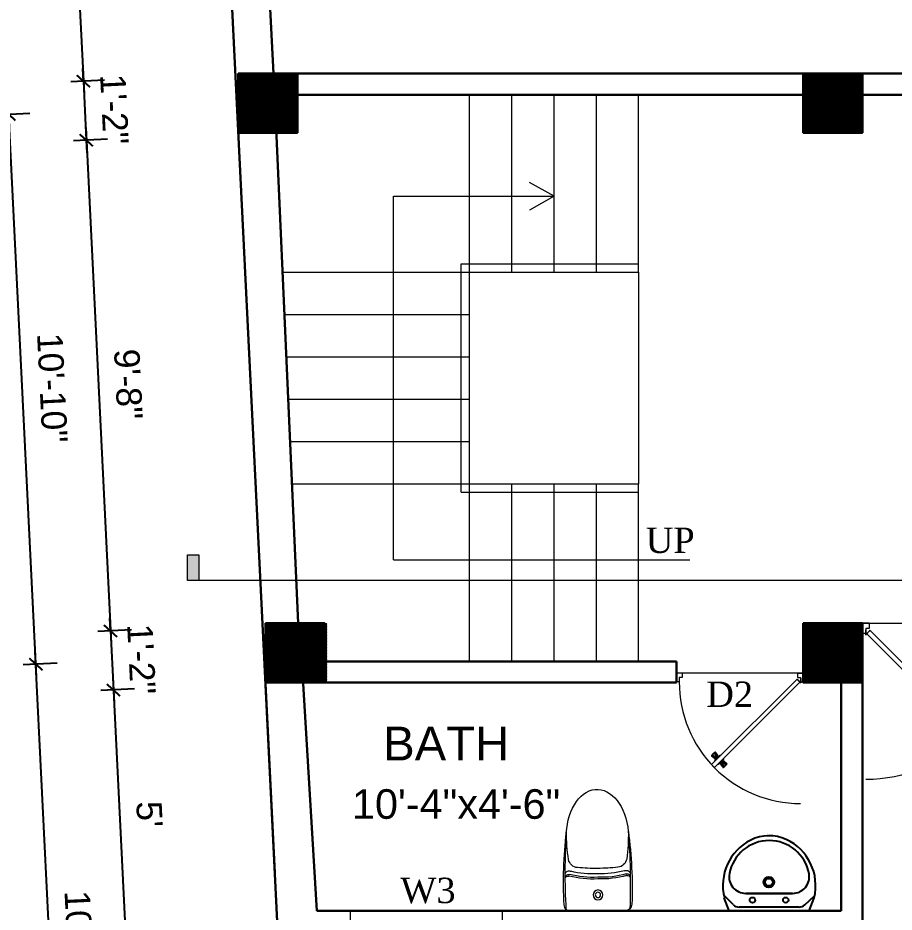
# Model space of a CAD drawing. Header units: inches. Extents: x -4737 to 13205, y 2479 to 13285.
# Drawn here: x -4245.9 to -4038.6, y 8744.2 to 8955.7 of the extents above; entities that cross this region are included whole.
import ezdxf
from ezdxf.enums import TextEntityAlignment as Align

# ---------------------------------------------------------------- set-up
doc = ezdxf.new("R2010")
doc.units = ezdxf.units.IN
doc.header["$MEASUREMENT"] = 0
doc.linetypes.add('HIDDEN2', pattern=[0.1875, 0.125, -0.0625])
for name, color, linetype, lineweight in [('A-FURN', 9, 'Continuous', 5), ('Door', 205, 'Continuous', 13), ('hatch-.09', 8, 'Continuous', 9), ('Label', 7, 'Continuous', 13), ('ns_DIMS', 1, 'Continuous', 0), ('ns_DIMS @ 1', 1, 'Continuous', 0), ('ns_TEXT', 7, 'Continuous', 13), ('PUERTAS', 7, 'Continuous', 9), ('stair', 201, 'Continuous', 13), ('Text', 7, 'Continuous', 13), ('WALL', 12, 'Continuous', 30), ('wall2', 1, 'Continuous', 15)]:
    doc.layers.add(name, color=color, linetype=linetype, lineweight=lineweight)
doc.layers.add('furniture', color=253, linetype='Continuous')
doc.styles.add('arial 1000', font='arial.ttf')
doc.styles.add('dim', font='arial.ttf', dxfattribs={"height": 7})
doc.styles.get("Standard").update_dxf_attribs({"font": 'arial.ttf'})
doc.styles.add('Tahoma', font='tahoma.ttf')
doc.dimstyles.new("1-8'", dxfattribs={"dimtxt": 6, "dimasz": 3, "dimexe": 3, "dimexo": 6, "dimgap": 4, "dimtad": 1, "dimdec": 0, "dimzin": 0, "dimdsep": 46, "dimlunit": 4, "dimtxsty": 'arial 1000', "dimblk": 'ARCHTICK', "dimcen": 8, "dimdle": 3, "dimclrt": 7, "dimazin": 0, "dimtfac": 1, "dimtdec": 0, "dimtix": 1, "dimtmove": 2, "dimatfit": 3, "dimfxl": 5, "dimfxlon": 1, "dimarcsym": 0})

# ---------------------------------------------------------------- blocks, each defined once
blk = doc.blocks.new('2ft6in')
at = {"layer": 'PUERTAS', "color": 2}
for p, q in [((0.84, 2.1), (21.02, 22.28)), ((21.71, 21.6), (1.47, 1.37)), ((18.33, 21.76), (18.31, 21.77)), ((21.71, 21.6), (21.02, 22.28)), ((21.18, 18.9), (21.2, 18.89)), ((1.36, 1.58), (0.81, 2.12)), ((0, 2), (0, 0)), ((0.6, 2), (0, 2)), ((1.33, 0), (0, 0)), ((0.6, 1.26), (0.6, 2.04)), ((0.67, 1.26), (0.6, 1.26)), ((0.67, 1.26), (0.67, 2.01)), ((0.67, 1), (0.67, 1.26)), ((1.33, 1), (0.67, 1)), ((1.31, 1.53), (0.79, 2.06)), ((1.36, 1.58), (1.31, 1.53)), ((1.47, 1.37), (1.31, 1.53)), ((1.33, 0), (1.33, 1)), ((28.67, 0), (28.67, 1)), ((28.67, 1), (29.33, 1)), ((28.67, 0), (30, 0)), ((29.33, 1), (29.33, 2)), ((29.33, 2), (30, 2)), ((30, 0), (30, 2))]:
    blk.add_line(p, q, dxfattribs=at)
at = {"layer": 'PUERTAS', "color": 8}
for p, q in [((18.81, 20.78), (18.04, 21.4)), ((18.86, 20.83), (18.08, 21.46)), ((18.95, 20.92), (18.2, 21.58)), ((18.44, 21.9), (18.31, 21.77)), ((19.07, 21.03), (18.34, 21.72)), ((18.44, 21.9), (18.56, 22.02)), ((18.58, 22.01), (18.56, 22.02)), ((19.3, 21.26), (18.61, 22)), ((19.42, 21.38), (18.75, 22.14)), ((19.51, 21.48), (18.88, 22.26)), ((19.55, 21.53), (18.93, 22.3)), ((19.4, 21.08), (19.31, 21.17)), ((19.47, 21.15), (19.38, 21.24)), ((19.51, 21.19), (19.42, 21.28)), ((19.53, 21.21), (19.44, 21.3)), ((19.89, 21.24), (19.58, 21.08)), ((20.07, 21.42), (19.64, 21.15)), ((18.91, 20.27), (19.19, 20.69)), ((19.13, 20.8), (19.03, 20.9)), ((19.15, 20.82), (19.05, 20.92)), ((19.09, 20.44), (19.25, 20.76)), ((19.19, 20.87), (19.1, 20.96)), ((19.25, 20.93), (19.16, 21.02)), ((19.28, 20.63), (19.32, 20.83)), ((19.43, 20.78), (19.4, 20.9)), ((19.55, 20.91), (19.43, 20.94)), ((19.7, 21.06), (19.51, 21.01)), ((19.69, 19.49), (20.12, 19.76)), ((19.87, 19.67), (20.18, 19.83)), ((20.06, 19.85), (20.25, 19.9)), ((20.21, 20), (20.33, 19.97)), ((20.21, 19.38), (20.83, 18.61)), ((20.23, 19.7), (20.32, 19.61)), ((20.25, 19.72), (20.34, 19.63)), ((20.25, 19.43), (20.88, 18.65)), ((20.29, 19.76), (20.38, 19.67)), ((20.33, 20.13), (20.36, 20.01)), ((20.34, 19.53), (21, 18.77)), ((20.36, 19.83), (20.45, 19.74)), ((20.48, 20.28), (20.44, 20.08)), ((20.46, 19.64), (21.14, 18.91)), ((20.5, 19.98), (20.6, 19.89)), ((20.67, 20.47), (20.51, 20.15)), ((20.85, 20.64), (20.57, 20.22)), ((20.57, 20.04), (20.66, 19.95)), ((20.61, 20.09), (20.7, 19.99)), ((20.63, 20.11), (20.72, 20.01)), ((20.69, 19.87), (21.42, 19.19)), ((20.81, 19.99), (21.56, 19.33)), ((20.9, 20.08), (21.68, 19.45)), ((20.95, 20.13), (21.72, 19.51)), ((21.32, 19.01), (21.44, 19.14)), ((21.43, 19.15), (21.44, 19.14)), ((21.32, 19.01), (21.2, 18.89)), ((0, 0), (30, 0))]:
    blk.add_line(p, q, dxfattribs=at)
at = {"layer": 'PUERTAS', "color": 1}
for p, q in [((18.06, 21.44), (18.48, 21.86)), ((18.74, 20.79), (18.06, 21.34)), ((18.08, 21.51), (18.45, 21.88)), ((18.11, 21.49), (18.08, 21.51)), ((18.82, 22.25), (18.45, 21.88)), ((18.9, 22.28), (18.48, 21.86)), ((18.84, 22.23), (18.82, 22.25)), ((18.83, 20.8), (19.18, 21.15)), ((19.54, 21.59), (18.99, 22.27)), ((19.54, 21.5), (19.18, 21.15)), ((19.45, 21.31), (19.24, 21.1)), ((19.55, 21.22), (19.33, 21.01)), ((19.45, 21.41), (19.45, 21.41)), ((19.54, 21.22), (19.45, 21.31)), ((19.64, 21.23), (19.64, 21.23)), ((19.74, 21.24), (19.73, 21.23)), ((20.12, 21.49), (19.74, 21.24)), ((20.22, 21.48), (20.22, 21.49)), ((18.84, 20.21), (19.1, 20.6)), ((18.85, 20.11), (18.84, 20.12)), ((18.92, 20.89), (18.93, 20.88)), ((19.02, 20.88), (19.24, 21.1)), ((19.12, 20.8), (19.03, 20.89)), ((19.1, 20.7), (19.11, 20.69)), ((19.1, 20.6), (19.1, 20.6)), ((19.11, 20.79), (19.33, 21.01)), ((19.53, 19.43), (19.54, 19.42)), ((19.64, 19.42), (20.02, 19.67)), ((20.02, 19.67), (20.03, 19.68)), ((20.12, 19.68), (20.12, 19.68)), ((20.21, 19.69), (20.43, 19.9)), ((20.22, 19.41), (20.57, 19.76)), ((20.22, 19.69), (20.31, 19.6)), ((20.22, 19.32), (20.76, 18.64)), ((20.31, 19.6), (20.52, 19.81)), ((20.31, 19.5), (20.31, 19.5)), ((20.65, 20.12), (20.43, 19.9)), ((20.74, 20.03), (20.52, 19.81)), ((20.93, 20.11), (20.57, 19.76)), ((20.64, 20.11), (20.73, 20.02)), ((20.66, 20.31), (20.65, 20.31)), ((20.65, 20.21), (20.65, 20.22)), ((20.91, 20.7), (20.66, 20.31)), ((20.84, 20.02), (20.83, 20.03)), ((20.86, 18.63), (21.28, 19.05)), ((20.91, 20.8), (20.91, 20.79)), ((21.02, 20.12), (21.7, 19.57)), ((21.7, 19.47), (21.28, 19.05)), ((21.67, 19.4), (21.31, 19.03)), ((21.65, 19.42), (21.67, 19.4)), ((20.91, 18.68), (20.94, 18.66)), ((20.94, 18.66), (21.31, 19.03))]:
    blk.add_line(p, q, dxfattribs=at)
at = {"layer": 'PUERTAS', "color": 2}
for radius in [0.129, 0.0627]:
    blk.add_circle((0.68, 2.14), radius, dxfattribs=at)
at = {"layer": 'PUERTAS', "color": 8}
blk.add_arc((0.68, 2.14), 28.65, 359.7285, 90.0333, dxfattribs=at)
at = {"layer": 'PUERTAS', "color": 1}
for centre, start, end in [((18.94, 22.23), 38.9236, 135), ((19.4, 21.36), 315, 45), ((19.49, 21.55), 315, 38.9236), ((19.6, 21.18), 50.2572, 135), ((19.68, 21.28), 230.2572, 315), ((20.17, 21.44), 45, 135), ((18.78, 20.84), 231.0764, 315), ((18.89, 20.16), 135, 225), ((18.97, 20.93), 225, 315), ((19.16, 20.74), 135, 219.7428), ((19.06, 20.65), 315, 39.7428), ((19.59, 19.47), 225, 315), ((20.07, 19.63), 50.2572, 135), ((20.16, 19.73), 230.2572, 315), ((20.27, 19.36), 135, 218.9236), ((20.35, 19.55), 135, 225), ((20.7, 20.26), 135, 219.7428), ((20.6, 20.17), 315, 39.7428), ((20.78, 19.98), 45, 135), ((20.87, 20.75), 315, 45), ((20.98, 20.07), 51.0764, 135), ((21.65, 19.52), 315, 51.0764), ((20.82, 18.68), 218.9236, 315)]:
    blk.add_arc(centre, 0.0667, start, end, dxfattribs=at)
blk = doc.blocks.new('*U33')
at = {"color": 3, "xscale": -1}
blk.add_blockref('2ft6in', (42, 0), dxfattribs=at)
blk = doc.blocks.new('3ft')
at = {"layer": 'PUERTAS', "color": 2}
for p, q in [((1.01, 2.52), (25.23, 26.74)), ((26.05, 25.92), (1.77, 1.64)), ((21.99, 26.11), (21.98, 26.13)), ((26.05, 25.92), (25.23, 26.74)), ((25.42, 22.68), (25.43, 22.67)), ((0, 2.4), (0, 0)), ((0.72, 2.4), (0, 2.4)), ((0.72, 1.52), (0.72, 2.44)), ((0.8, 1.52), (0.8, 2.41)), ((1.57, 1.84), (0.94, 2.47)), ((1.63, 1.89), (0.97, 2.55)), ((35.2, 1.2), (35.2, 2.4)), ((35.2, 2.4), (36, 2.4)), ((36, 0), (36, 2.4)), ((1.6, 0), (0, 0)), ((0.8, 1.52), (0.72, 1.52)), ((0.8, 1.2), (0.8, 1.52)), ((1.6, 1.2), (0.8, 1.2)), ((1.63, 1.89), (1.57, 1.84)), ((1.77, 1.64), (1.57, 1.84)), ((1.6, 0), (1.6, 1.2)), ((34.4, 0), (34.4, 1.2)), ((34.4, 1.2), (35.2, 1.2)), ((34.4, 0), (36, 0))]:
    blk.add_line(p, q, dxfattribs=at)
at = {"layer": 'PUERTAS', "color": 8}
for p, q in [((22.57, 24.94), (21.65, 25.68)), ((22.63, 24.99), (21.69, 25.75)), ((22.74, 25.1), (21.84, 25.9)), ((22.13, 26.28), (21.98, 26.13)), ((22.88, 25.24), (22.01, 26.06)), ((22.13, 26.28), (22.27, 26.42)), ((22.29, 26.41), (22.27, 26.42)), ((23.16, 25.52), (22.34, 26.39)), ((23.3, 25.66), (22.5, 26.56)), ((23.41, 25.77), (22.65, 26.71)), ((23.46, 25.83), (22.72, 26.75)), ((23.28, 25.3), (23.17, 25.41)), ((23.36, 25.37), (23.25, 25.49)), ((23.41, 25.43), (23.3, 25.54)), ((23.44, 25.45), (23.33, 25.56)), ((23.87, 25.49), (23.49, 25.3)), ((24.08, 25.71), (23.57, 25.38)), ((22.69, 24.32), (23.02, 24.83)), ((22.95, 24.96), (22.84, 25.07)), ((22.98, 24.99), (22.86, 25.1)), ((23.03, 25.04), (22.91, 25.15)), ((22.91, 24.53), (23.1, 24.91)), ((23.11, 25.12), (22.99, 25.23)), ((23.13, 24.76), (23.18, 24.99)), ((23.31, 24.94), (23.28, 25.08)), ((23.46, 25.09), (23.32, 25.13)), ((23.64, 25.27), (23.41, 25.22)), ((23.63, 23.38), (24.14, 23.72)), ((23.84, 23.6), (24.22, 23.79)), ((24.07, 23.82), (24.3, 23.88)), ((24.25, 24), (24.39, 23.97)), ((24.27, 23.64), (24.38, 23.53)), ((24.3, 23.67), (24.41, 23.56)), ((24.3, 23.32), (25.06, 22.38)), ((24.35, 23.72), (24.46, 23.61)), ((24.4, 24.15), (24.43, 24.01)), ((24.41, 23.43), (25.2, 22.53)), ((24.43, 23.8), (24.54, 23.69)), ((24.58, 24.33), (24.52, 24.1)), ((24.55, 23.57), (25.37, 22.7)), ((24.6, 23.97), (24.72, 23.86)), ((24.8, 24.56), (24.61, 24.18)), ((25.02, 24.77), (24.68, 24.26)), ((24.68, 24.05), (24.79, 23.94)), ((24.73, 24.1), (24.85, 23.99)), ((24.76, 24.13), (24.87, 24.02)), ((24.83, 23.85), (25.7, 23.03)), ((24.97, 23.99), (25.87, 23.2)), ((25.08, 24.1), (26.02, 23.34)), ((25.14, 24.15), (26.06, 23.41)), ((24.25, 23.26), (24.99, 22.34)), ((25.58, 22.82), (25.43, 22.67)), ((25.58, 22.82), (25.73, 22.97)), ((25.72, 22.98), (25.73, 22.97)), ((0, 0), (36, 0))]:
    blk.add_line(p, q, dxfattribs=at)
at = {"layer": 'PUERTAS', "color": 1}
for p, q in [((21.67, 25.73), (22.17, 26.23)), ((22.49, 24.95), (21.67, 25.61)), ((21.7, 25.82), (22.14, 26.26)), ((21.73, 25.79), (21.7, 25.82)), ((22.58, 26.7), (22.14, 26.26)), ((22.67, 26.73), (22.17, 26.23)), ((22.61, 26.67), (22.58, 26.7)), ((22.6, 24.96), (23.02, 25.38)), ((23.45, 25.91), (22.79, 26.73)), ((23.44, 25.81), (23.02, 25.38)), ((23.34, 25.58), (23.08, 25.32)), ((23.46, 25.47), (23.19, 25.21)), ((23.33, 25.7), (23.34, 25.69)), ((23.45, 25.46), (23.33, 25.57)), ((23.57, 25.47), (23.57, 25.47)), ((24.15, 25.79), (23.68, 25.48)), ((23.68, 25.48), (23.68, 25.48)), ((24.27, 25.78), (24.26, 25.79)), ((22.61, 24.25), (22.92, 24.72)), ((22.62, 24.13), (22.61, 24.14)), ((22.7, 25.07), (22.71, 25.06)), ((22.82, 25.06), (23.08, 25.32)), ((22.94, 24.95), (22.83, 25.07)), ((22.92, 24.72), (22.92, 24.72)), ((22.93, 24.94), (23.19, 25.21)), ((22.93, 24.84), (22.93, 24.83)), ((23.44, 23.31), (23.45, 23.3)), ((23.56, 23.3), (24.03, 23.61)), ((24.03, 23.61), (24.03, 23.62)), ((24.14, 23.62), (24.14, 23.62)), ((24.25, 23.62), (24.51, 23.89)), ((24.26, 23.29), (24.69, 23.71)), ((24.26, 23.63), (24.37, 23.52)), ((24.37, 23.52), (24.63, 23.77)), ((24.37, 23.4), (24.37, 23.4)), ((24.78, 24.15), (24.51, 23.89)), ((24.89, 24.03), (24.63, 23.77)), ((25.11, 24.14), (24.69, 23.71)), ((24.77, 24.14), (24.88, 24.03)), ((24.79, 24.38), (24.78, 24.37)), ((24.78, 24.26), (24.78, 24.26)), ((25.1, 24.84), (24.79, 24.38)), ((25, 24.03), (25, 24.03)), ((25.09, 24.96), (25.1, 24.95)), ((25.22, 24.14), (26.03, 23.48)), ((26.04, 23.37), (25.54, 22.86)), ((26.01, 23.27), (25.57, 22.83)), ((25.98, 23.3), (26.01, 23.27)), ((24.26, 23.18), (24.92, 22.37)), ((25.04, 22.36), (25.54, 22.86)), ((25.1, 22.42), (25.13, 22.39)), ((25.13, 22.39), (25.57, 22.83))]:
    blk.add_line(p, q, dxfattribs=at)
at = {"layer": 'PUERTAS', "color": 2}
for radius in [0.155, 0.0752]:
    blk.add_circle((0.82, 2.56), radius, dxfattribs=at)
at = {"layer": 'PUERTAS', "color": 8}
blk.add_arc((0.82, 2.56), 34.38, 359.7285, 90.0333, dxfattribs=at)
at = {"layer": 'PUERTAS', "color": 1}
for centre, start, end in [((22.73, 26.68), 38.9236, 135), ((23.28, 25.63), 315, 45), ((23.39, 25.86), 315, 38.9236), ((23.51, 25.41), 50.2572, 135), ((23.62, 25.53), 230.2572, 315), ((24.2, 25.73), 45, 135), ((22.54, 25.01), 231.0764, 315), ((22.67, 24.2), 135, 225), ((22.77, 25.12), 225, 315), ((22.99, 24.89), 135, 219.7428), ((22.87, 24.78), 315, 39.7428), ((23.51, 23.36), 225, 315), ((24.09, 23.56), 50.2572, 135), ((24.2, 23.68), 230.2572, 315), ((24.32, 23.23), 135, 218.9236), ((24.42, 23.46), 135, 225), ((24.84, 24.31), 135, 219.7428), ((24.72, 24.21), 315, 39.7428), ((24.94, 23.98), 45, 135), ((25.04, 24.89), 315, 45), ((25.17, 24.08), 51.0764, 135), ((25.98, 23.42), 315, 51.0764), ((24.98, 22.42), 218.9236, 315)]:
    blk.add_arc(centre, 0.08, start, end, dxfattribs=at)
blk = doc.blocks.new('*U36')
at = {"color": 3}
blk.add_blockref('3ft', (0, 0), dxfattribs=at)
blk = doc.blocks.new('A$C2BC6131C')
at = {"layer": 'A-FURN', "color": 8}
for p in [(0, 163.5), (0, -163.5)]:
    blk.add_line(p, (0, 0), dxfattribs=at)
for radius in [29.6, 16.1]:
    blk.add_circle((95.9, 0), radius, dxfattribs=at)
for centre, radius, start, end in [((40, 163.5), 40, 92.5999, 180), ((197, -4116.4), 4311.6, 86.3006, 92.4712), ((155.1, -2371.3), 2577.4, 82.8664, 92.5999), ((793.4, 23.7), 602, 165.6185, 182.2533), ((201.9, 176.4), 18.8, 342.3593, 95.9315), ((192.7, 178.4), 18.2, 343.3813, 66.4724), ((793.4, 23.7), 592, 165.6185, 182.2533), ((217.8, 172), 24.1, 332.2033, 71.9404), ((320.7, 115.7), 60, 100.4701, 174.6079), ((468.5, -913.5), 1099.7, 89.6519, 98.297), ((773.9, 23.7), 552, 165.6185, 182.4575), ((1633.1, -8.2), 1378.2, 174.6079, 179.6591), ((1633.1, 8.2), 1378.2, 180.3409, 185.3921), ((793.4, -23.7), 602, 177.7467, 194.3815), ((793.4, -23.7), 592, 177.7467, 194.3815), ((773.9, -23.7), 552, 177.5425, 194.3815), ((217.8, -172), 24.1, 288.0596, 27.7967), ((320.7, -115.7), 60, 185.3921, 259.5299), ((40, -163.5), 40, 180, 267.4001), ((197, 4116.4), 4311.6, 267.5288, 273.6994), ((155.1, 2371.3), 2577.4, 267.4001, 277.1336), ((201.9, -176.4), 18.8, 264.0685, 17.6407), ((192.7, -178.4), 18.2, 293.5276, 16.6187), ((468.5, 913.5), 1099.7, 261.703, 270.3481)]:
    blk.add_arc(centre, radius, start, end, dxfattribs=at)
blk.add_ellipse((440.7, 0), major_axis=(-289.3, 0), ratio=0.648116, start_param=1.570796, end_param=4.592942, dxfattribs=at)
blk = doc.blocks.new('A$C2C8E2855')
at = {"color": 3}
for p, q in [((76.7, -153.7), (18.7, -208.2)), ((49.5, -117.7), (20, -196.2)), ((530.2, -117.7), (49.5, -117.7)), ((52.4, -117.7), (529.2, -117.7)), ((110.9, -140.2), (470.9, -140.2)), ((506.5, -155.1), (563.4, -212.8)), ((530.2, -117.7), (559.7, -196.2)), ((149.1, -222.9), (431, -222.9)), ((431, -222.9), (149.1, -222.9))]:
    blk.add_line(p, q, dxfattribs=at)
for centre, radius in [((190.8, -182.7), 16.3), ((390.8, -182.7), 16.3), ((292.2, -290.1), 31.6), ((292.2, -290.1), 23)]:
    blk.add_circle(centre, radius, dxfattribs=at)
for centre, radius, start, end in [((110.9, -190.2), 50, 90, 133.181), ((470.9, -190.2), 50, 44.5607, 90), ((318.3, -269.6), 307.1, 166.1751, 244.7296), ((261.4, -269.6), 307.1, 297.0639, 13.8249), ((149.1, -322.9), 100, 90, 190.5602), ((431, -322.9), 100, 349.4398, 90), ((290.1, -296.6), 243.4, 190.5602, 349.4398), ((289.7, -319.1), 250.2, 245.8071, 296.4628), ((318.3, -269.6), 307.1, 266.589, 266.5936)]:
    blk.add_arc(centre, radius, start, end, dxfattribs=at)
at = {"color": 3, "width": 0.8, "flags": 9}
for tag in ['XSIZE', 'YSIZE']:
    blk.add_attdef(tag, (289.9, -117.7), '', height=0.5, dxfattribs=at)
blk = doc.blocks.new('*U53')
blk.add_hatch(color=256).paths.add_polyline_path([(-7.7473, 0.125), (-7.6914, 0.125), (-7.6914, 0), (-7.7473, 0)])
at = {"linetype": 'HIDDEN2', "ltscale": 100}
blk.add_line((-0.3125, 0), (-7.7473, 0), dxfattribs=at)
blk.add_lwpolyline([(-7.7473, 0.125), (-7.6914, 0.125), (-7.6914, 0), (-7.7473, 0)], close=True)
at = {"style": 'Tahoma', "flags": 8}
blk.add_attdef('VIEWNUMBER', text='', height=0.125, dxfattribs=at).set_placement((0, 0), align=Align.BOTTOM_CENTER)
blk.add_attdef('SHEETNUMBER', text='', height=0.125, dxfattribs=at).set_placement((0, -0.0625), align=Align.TOP_CENTER)
blk = doc.blocks.new('_ArchTick')
at = {"color": 0, "const_width": 0.15}
blk.add_lwpolyline([(-0.5, -0.5), (0.5, 0.5)], dxfattribs=at)
blk = doc.blocks.new('*D1595')
at = {"layer": 'Defpoints', "color": 0, "transparency": 16777216}
for p in [(-4200.3, 9061.02), (-4193.77, 8942.51), (-4230.41, 8940.7)]:
    blk.add_point(p, dxfattribs=at)
at = {"layer": 'ns_DIMS', "color": 0, "lineweight": -2, "transparency": 16777216}
for p, q in [((-4236.4, 9062.24), (-4230.26, 8937.71)), ((-4231.26, 9059.49), (-4239.25, 9059.1)), ((-4225.42, 8940.95), (-4233.41, 8940.56))]:
    blk.add_line(p, q, dxfattribs=at)
at = {"layer": 'ns_DIMS', "color": 0, "lineweight": -2, "transparency": 16777216, "xscale": 3, "yscale": 3, "zscale": 3}
for p, rotation in [((-4236.25, 9059.24), 92.82029601864603), ((-4230.41, 8940.7), 272.820296018646)]:
    blk.add_blockref('_ArchTick', p, dxfattribs=dict(at, rotation=rotation))
at = {"layer": 'ns_DIMS', "color": 7, "transparency": 16777216, "insert": (-4226.28, 9000.32), "char_height": 6, "attachment_point": 5, "rotation": 272.8203, "style": 'arial 1000'}
blk.add_mtext('9\'-11"', dxfattribs=at)
blk = doc.blocks.new('*D1601')
at = {"layer": 'Defpoints', "color": 0, "transparency": 16777216}
for p in [(-4193.77, 8942.51), (-4193.77, 8928.51), (-4229.72, 8926.74)]:
    blk.add_point(p, dxfattribs=at)
at = {"layer": 'ns_DIMS', "color": 0, "lineweight": -2, "transparency": 16777216}
for p, q in [((-4230.41, 8940.7), (-4230.56, 8943.7)), ((-4225.42, 8940.95), (-4233.41, 8940.56)), ((-4230.41, 8940.7), (-4229.72, 8926.74)), ((-4224.73, 8926.98), (-4232.72, 8926.59)), ((-4229.72, 8926.74), (-4229.58, 8923.74))]:
    blk.add_line(p, q, dxfattribs=at)
at = {"layer": 'ns_DIMS', "color": 0, "lineweight": -2, "transparency": 16777216, "xscale": 3, "yscale": 3, "zscale": 3}
for p, rotation in [((-4230.41, 8940.7), 272.820296018646), ((-4229.72, 8926.74), 92.82029601864603)]:
    blk.add_blockref('_ArchTick', p, dxfattribs=dict(at, rotation=rotation))
at = {"layer": 'ns_DIMS', "color": 7, "transparency": 16777216, "insert": (-4223.06, 8934.06), "char_height": 6, "attachment_point": 5, "rotation": 272.8203, "style": 'arial 1000'}
blk.add_mtext('1\'-2"', dxfattribs=at)
blk = doc.blocks.new('*D1602')
at = {"layer": 'Defpoints', "color": 0, "transparency": 16777216}
for p in [(-4193.77, 8928.51), (-4187.36, 8812.51), (-4224.01, 8810.7)]:
    blk.add_point(p, dxfattribs=at)
at = {"layer": 'ns_DIMS', "color": 0, "lineweight": -2, "transparency": 16777216}
for p, q in [((-4229.87, 8929.73), (-4223.86, 8807.71)), ((-4224.73, 8926.98), (-4232.72, 8926.59)), ((-4219.01, 8810.95), (-4227, 8810.56))]:
    blk.add_line(p, q, dxfattribs=at)
at = {"layer": 'ns_DIMS', "color": 0, "lineweight": -2, "transparency": 16777216, "xscale": 3, "yscale": 3, "zscale": 3}
for p, rotation in [((-4229.72, 8926.74), 92.82029601864603), ((-4224.01, 8810.7), 272.820296018646)]:
    blk.add_blockref('_ArchTick', p, dxfattribs=dict(at, rotation=rotation))
at = {"layer": 'ns_DIMS', "color": 7, "transparency": 16777216, "insert": (-4219.81, 8869.07), "char_height": 6, "attachment_point": 5, "rotation": 272.8203, "style": 'arial 1000'}
blk.add_mtext('9\'-8"', dxfattribs=at)
blk = doc.blocks.new('*D1603')
at = {"layer": 'Defpoints', "color": 0, "transparency": 16777216}
for p in [(-4187.36, 8812.51), (-4187.36, 8798.51), (-4223.32, 8796.74)]:
    blk.add_point(p, dxfattribs=at)
at = {"layer": 'ns_DIMS', "color": 0, "lineweight": -2, "transparency": 16777216}
for p, q in [((-4224.01, 8810.7), (-4224.16, 8813.7)), ((-4219.01, 8810.95), (-4227, 8810.56)), ((-4224.01, 8810.7), (-4223.32, 8796.74)), ((-4218.33, 8796.98), (-4226.32, 8796.59)), ((-4223.32, 8796.74), (-4223.17, 8793.74))]:
    blk.add_line(p, q, dxfattribs=at)
at = {"layer": 'ns_DIMS', "color": 0, "lineweight": -2, "transparency": 16777216, "xscale": 3, "yscale": 3, "zscale": 3}
for p, rotation in [((-4224.01, 8810.7), 272.820296018646), ((-4223.32, 8796.74), 92.82029601864603)]:
    blk.add_blockref('_ArchTick', p, dxfattribs=dict(at, rotation=rotation))
at = {"layer": 'ns_DIMS', "color": 7, "transparency": 16777216, "insert": (-4216.66, 8804.06), "char_height": 6, "attachment_point": 5, "rotation": 272.8203, "style": 'arial 1000'}
blk.add_mtext('1\'-2"', dxfattribs=at)
blk = doc.blocks.new('*D1604')
at = {"layer": 'Defpoints', "color": 0, "transparency": 16777216}
for p in [(-4187.36, 8798.51), (-4174.85, 8739.5), (-4220.39, 8737.26)]:
    blk.add_point(p, dxfattribs=at)
at = {"layer": 'ns_DIMS', "color": 0, "lineweight": -2, "transparency": 16777216}
for p, q in [((-4223.47, 8799.73), (-4220.24, 8734.26)), ((-4218.33, 8796.98), (-4226.32, 8796.59)), ((-4215.4, 8737.5), (-4223.39, 8737.11))]:
    blk.add_line(p, q, dxfattribs=at)
at = {"layer": 'ns_DIMS', "color": 0, "lineweight": -2, "transparency": 16777216, "xscale": 3, "yscale": 3, "zscale": 3}
for p, rotation in [((-4223.32, 8796.74), 92.82029601864603), ((-4220.39, 8737.26), 272.820296018646)]:
    blk.add_blockref('_ArchTick', p, dxfattribs=dict(at, rotation=rotation))
at = {"layer": 'ns_DIMS', "color": 7, "transparency": 16777216, "insert": (-4214.81, 8767.34), "char_height": 6, "attachment_point": 5, "rotation": 272.8203, "style": 'arial 1000'}
blk.add_mtext("5'", dxfattribs=at)
blk = doc.blocks.new('*D1597')
at = {"layer": 'Defpoints', "color": 0, "transparency": 16777216}
for p in [(-4187.36, 8805.51), (-4241.64, 8802.83), (-4181.01, 8676.51)]:
    blk.add_point(p, dxfattribs=at)
at = {"layer": 'ns_DIMS', "color": 0, "lineweight": -2, "transparency": 16777216}
for p, q in [((-4235.14, 8670.84), (-4241.79, 8805.83)), ((-4236.65, 8803.08), (-4244.64, 8802.69)), ((-4230.29, 8674.08), (-4238.28, 8673.69))]:
    blk.add_line(p, q, dxfattribs=at)
at = {"layer": 'ns_DIMS', "color": 0, "lineweight": -2, "transparency": 16777216, "xscale": 3, "yscale": 3, "zscale": 3}
for p, rotation in [((-4241.64, 8802.83), 92.82029601863742), ((-4235.29, 8673.83), 272.8202960186374)]:
    blk.add_blockref('_ArchTick', p, dxfattribs=dict(at, rotation=rotation))
at = {"layer": 'ns_DIMS', "color": 7, "transparency": 16777216, "insert": (-4231.41, 8738.68), "char_height": 6, "attachment_point": 5, "rotation": 272.8203, "style": 'arial 1000'}
blk.add_mtext('10\'-9"', dxfattribs=at)
blk = doc.blocks.new('*D1598')
at = {"layer": 'Defpoints', "color": 0, "transparency": 16777216}
for p in [(-4200.99, 9075.02), (-4272.9, 9071.47), (-4181.01, 8669.51)]:
    blk.add_point(p, dxfattribs=at)
at = {"layer": 'ns_DIMS', "color": 0, "lineweight": -2, "transparency": 16777216}
for p, q in [((-4252.77, 8662.97), (-4273.05, 9074.47)), ((-4267.9, 9071.72), (-4275.89, 9071.33)), ((-4247.93, 8666.21), (-4255.92, 8665.82))]:
    blk.add_line(p, q, dxfattribs=at)
at = {"layer": 'ns_DIMS', "color": 0, "lineweight": -2, "transparency": 16777216, "xscale": 3, "yscale": 3, "zscale": 3}
for p, rotation in [((-4272.9, 9071.47), 92.82029601863792), ((-4252.92, 8665.97), 272.8202960186379)]:
    blk.add_blockref('_ArchTick', p, dxfattribs=dict(at, rotation=rotation))
at = {"layer": 'ns_DIMS', "color": 7, "transparency": 16777216, "insert": (-4255.85, 8869.07), "char_height": 6, "attachment_point": 5, "rotation": 272.8203, "style": 'arial 1000'}
blk.add_mtext('33\'-10"', dxfattribs=at)
blk = doc.blocks.new('*D1599')
at = {"layer": 'Defpoints', "color": 0, "transparency": 16777216}
for p in [(-4193.77, 8935.51), (-4248.05, 8932.83), (-4187.36, 8805.51)]:
    blk.add_point(p, dxfattribs=at)
at = {"layer": 'ns_DIMS', "color": 0, "lineweight": -2, "transparency": 16777216}
for p, q in [((-4241.49, 8799.84), (-4248.19, 8935.83)), ((-4243.05, 8933.08), (-4251.04, 8932.69)), ((-4236.65, 8803.08), (-4244.64, 8802.69))]:
    blk.add_line(p, q, dxfattribs=at)
at = {"layer": 'ns_DIMS', "color": 0, "lineweight": -2, "transparency": 16777216, "xscale": 3, "yscale": 3, "zscale": 3}
for p, rotation in [((-4248.05, 8932.83), 92.82029601864603), ((-4241.64, 8802.83), 272.820296018646)]:
    blk.add_blockref('_ArchTick', p, dxfattribs=dict(at, rotation=rotation))
at = {"layer": 'ns_DIMS', "color": 7, "transparency": 16777216, "insert": (-4237.79, 8868.18), "char_height": 6, "attachment_point": 5, "rotation": 272.8203, "style": 'arial 1000'}
blk.add_mtext('10\'-10"', dxfattribs=at)
blk = doc.blocks.new('*D1600')
at = {"layer": 'Defpoints', "color": 0, "transparency": 16777216}
for p in [(-4200.3, 9068.02), (-4254.57, 9065.34), (-4193.77, 8935.51)]:
    blk.add_point(p, dxfattribs=at)
at = {"layer": 'ns_DIMS', "color": 0, "lineweight": -2, "transparency": 16777216}
for p, q in [((-4247.9, 8929.84), (-4254.72, 9068.34)), ((-4249.58, 9065.59), (-4257.57, 9065.19)), ((-4243.05, 8933.08), (-4251.04, 8932.69))]:
    blk.add_line(p, q, dxfattribs=at)
at = {"layer": 'ns_DIMS', "color": 0, "lineweight": -2, "transparency": 16777216, "xscale": 3, "yscale": 3, "zscale": 3}
for p, rotation in [((-4254.57, 9065.34), 92.82029601864603), ((-4248.05, 8932.83), 272.820296018646)]:
    blk.add_blockref('_ArchTick', p, dxfattribs=dict(at, rotation=rotation))
at = {"layer": 'ns_DIMS', "color": 7, "transparency": 16777216, "insert": (-4244.31, 8999.43), "char_height": 6, "attachment_point": 5, "rotation": 272.8203, "style": 'arial 1000'}
blk.add_mtext('11\'-1"', dxfattribs=at)

msp = doc.modelspace()

# ---------------------------------------------------------------- hatches: boundary and pattern name
at = {"layer": 'hatch-.09'}
h = msp.add_hatch(dxfattribs=at)
h.set_pattern_fill('ANSI31', color=256)
h.set_pattern_definition([(45, (-19626.15669, 8652.36911), (-0.0883883476, 0.0883883476), [])])
h.paths.add_polyline_path([(-4179.77, 8942.51), (-4193.77, 8942.51), (-4193.77, 8928.51), (-4179.77, 8928.51)])
h = msp.add_hatch(dxfattribs=at)
h.set_pattern_fill('ANSI31', color=256)
h.set_pattern_definition([(45, (-19492.49026, 8652.36911), (-0.0883883476, 0.0883883476), [])])
h.paths.add_polyline_path([(-4046.1, 8942.51), (-4060.1, 8942.51), (-4060.1, 8928.51), (-4046.1, 8928.51)])
h = msp.add_hatch(dxfattribs=at)
h.set_pattern_fill('ANSI31', color=256)
h.set_pattern_definition([(45, (-19619.21057, 8522.36911), (-0.0883883476, 0.0883883476), [])])
h.paths.add_polyline_path([(-4172.82, 8812.51), (-4187.36, 8812.51), (-4187.36, 8798.51), (-4172.82, 8798.51)])
h = msp.add_hatch(dxfattribs=at)
h.set_pattern_fill('ANSI31', color=256)
h.set_pattern_definition([(45, (-19492.49026, 8522.36911), (-0.0883883476, 0.0883883476), [])])
h.paths.add_polyline_path([(-4046.1, 8812.51), (-4060.1, 8812.51), (-4060.1, 8798.51), (-4046.1, 8798.51)])

# ---------------------------------------------------------------- linework, layer by layer
at = {"layer": 'Door'}
msp.add_line((-4099.05, 8895.51), (-4099.05, 8845.51), dxfattribs=at)
at = {"layer": 'ns_DIMS'}
for p, q in [((-4119.05, 8913.51), (-4124.85, 8916.78)), ((-4157.05, 8913.51), (-4119.05, 8913.51)), ((-4157.05, 8827.51), (-4157.05, 8913.51)), ((-4119.05, 8913.51), (-4124.85, 8910.24)), ((-4157.05, 8827.51), (-4086.94, 8827.51))]:
    msp.add_line(p, q, dxfattribs=at)
at = {"layer": 'stair', "linetype": 'ByBlock', "ltscale": 5}
for p, q in [((-4139.05, 8803.51), (-4139.05, 8937.51)), ((-4129.05, 8895.51), (-4129.05, 8937.51)), ((-4119.05, 8895.51), (-4119.05, 8937.51)), ((-4109.05, 8895.51), (-4109.05, 8937.51)), ((-4099.05, 8895.51), (-4099.05, 8937.51)), ((-4141.05, 8897.51), (-4099.05, 8897.51)), ((-4141.05, 8843.51), (-4141.05, 8897.51)), ((-4183.31, 8895.51), (-4099.05, 8895.51)), ((-4182.87, 8885.51), (-4139.05, 8885.51)), ((-4182.42, 8875.51), (-4139.05, 8875.51)), ((-4181.98, 8865.51), (-4139.05, 8865.51)), ((-4181.53, 8855.51), (-4139.05, 8855.51)), ((-4181.09, 8845.51), (-4099.05, 8845.51)), ((-4129.05, 8803.51), (-4129.05, 8845.51)), ((-4119.05, 8803.51), (-4119.05, 8845.51)), ((-4109.05, 8803.51), (-4109.05, 8845.51)), ((-4099.05, 8803.51), (-4099.05, 8845.51)), ((-4141.05, 8843.51), (-4099.05, 8843.51))]:
    msp.add_line(p, q, dxfattribs=at)
at = {"layer": 'WALL'}
for p, q in [((-4181.01, 8669.51), (-4200.99, 9075.02)), ((-4185.45, 8942.51), (-4191.28, 9061.02)), ((-4048.35, 8942.51), (-4185.3, 8942.51)), ((-4060.1, 8937.51), (-4180.06, 8937.51)), ((-4179.62, 8812.51), (-4184.83, 8929.51)), ((-4187.91, 8809.51), (-4185.15, 8753.48)), ((-4179.16, 8809.99), (-4175.16, 8744.51)), ((-4173.91, 8803.51), (-4090.1, 8803.51)), ((-4090.12, 8798.51), (-4090.12, 8803.51)), ((-4090.12, 8798.51), (-4174.15, 8798.51)), ((-4051.1, 8744.51), (-4051.1, 8798.51)), ((-4046.1, 8739.51), (-4046.1, 8798.51)), ((-4175.16, 8744.51), (-4167.24, 8744.51)), ((-4090.12, 8744.51), (-4174.15, 8744.51)), ((-4131.24, 8744.51), (-4051.1, 8744.51))]:
    msp.add_line(p, q, dxfattribs=at)
for points in [[(-4193.77, 8942.51), (-4179.77, 8942.51), (-4179.77, 8928.51), (-4193.77, 8928.51)], [(-4060.1, 8942.51), (-4046.1, 8942.51), (-4046.1, 8928.51), (-4060.1, 8928.51)], [(-4046.1, 8942.51), (-4023.84, 8942.51), (-4023.84, 8937.46), (-4046.1, 8937.46)], [(-4187.36, 8812.51), (-4173.36, 8812.51), (-4173.36, 8798.51), (-4187.36, 8798.51)], [(-4060.1, 8812.51), (-4046.1, 8812.51), (-4046.1, 8798.51), (-4060.1, 8798.51)]]:
    msp.add_lwpolyline(points, close=True, dxfattribs=at)
at = {"layer": 'wall2'}
for p, q in [((-4167.24, 8739.51), (-4167.24, 8744.51)), ((-4167.24, 8744.51), (-4131.24, 8744.51)), ((-4131.24, 8739.51), (-4131.24, 8744.51))]:
    msp.add_line(p, q, dxfattribs=at)

# ---------------------------------------------------------------- block references
at = {"layer": 'furniture'}
for name, p, xscale, yscale, zscale, rotation in [('A$C2BC6131C', (-4108.64, 8744.51), -0.03937007859349251, 0.03937007859349251, 0.03937007859349251, 270.5436105356556), ('A$C2C8E2855', (-4056.74, 8739.88), 0.03937007870990783, 0.03937007870990783, 0.03937007870990783, 180)]:
    msp.add_blockref(name, p, dxfattribs=dict(at, xscale=xscale, yscale=yscale, zscale=zscale, rotation=rotation))
at = {"layer": 'ns_DIMS @ 1', "xscale": 48, "yscale": 48, "zscale": 48}
msp.add_blockref('*U53', (-3833.91, 8822.67), dxfattribs=at)
at = {"layer": 'WALL', "xscale": -1, "rotation": 180}
for name, p in [('*U36', (-4046.1, 8812.51)), ('*U33', (-4102.1, 8800.69))]:
    msp.add_blockref(name, p, dxfattribs=at)

# ---------------------------------------------------------------- texts
at = {"layer": 'Label', "color": 5, "linetype": 'ByBlock', "insert": (-4144.58, 8788.08), "char_height": 8, "width": 88.4068, "attachment_point": 2, "style": 'dim'}
msp.add_mtext('BATH', dxfattribs=at)
at = {"layer": 'ns_TEXT', "char_height": 6, "attachment_point": 1}
for s, insert in [('\\pi5.38698;{\\fTimes New Roman|b0|i0|c0|p18;UP}', (-4102.76, 8835.14)), ('\\pi5.71575;{\\fTimes New Roman|b0|i0|c0|p18;D2}', (-4088.77, 8798.74)), ('\\pi4.90032;{\\fTimes New Roman|b0|i0|c0|p18;W3}', (-4160.34, 8752.36))]:
    msp.add_mtext_dynamic_manual_height_columns(s, width=21.7401, gutter_width=72, heights=[4.46], dxfattribs=dict(at, insert=insert))
at = {"layer": 'Text', "insert": (-4142.23, 8773.28), "char_height": 7, "width": 440.957, "attachment_point": 2}
msp.add_mtext('10\'-4"x4\'-6"', dxfattribs=at)

# ---------------------------------------------------------------- dimensions: what is measured, and where the dimension line sits
at = {"layer": 'ns_DIMS'}
for p1, p2, distance, picture, middle in [((-4181.01, 8669.51), (-4200.99, 9075.02), 72, '*D1598', (-4255.85, 8869.07)), ((-4181.01, 8676.51), (-4187.36, 8805.51), 54.34, '*D1597', (-4231.41, 8738.68))]:
    dim = msp.add_aligned_dim(p1=p1, p2=p2, distance=distance, dimstyle="1-8'", dxfattribs=at)
    dim.commit()
    dim.dimension.update_dxf_attribs({"geometry": picture, "text_midpoint": middle})
for base, p1, p2, angle, picture, middle in [((-4254.57, 9065.34), (-4193.77, 8935.51), (-4200.3, 9068.02), 272.8203, '*D1600', (-4244.31, 8999.43)), ((-4230.41, 8940.7), (-4200.3, 9061.02), (-4193.77, 8942.51), 92.8203, '*D1595', (-4226.28, 9000.32)), ((-4229.72, 8926.74), (-4193.77, 8942.51), (-4193.77, 8928.51), 92.8203, '*D1601', (-4223.06, 8934.06)), ((-4248.05, 8932.83), (-4187.36, 8805.51), (-4193.77, 8935.51), 272.8203, '*D1599', (-4237.79, 8868.18)), ((-4224.01, 8810.7), (-4193.77, 8928.51), (-4187.36, 8812.51), 92.8203, '*D1602', (-4219.81, 8869.07)), ((-4223.32, 8796.74), (-4187.36, 8812.51), (-4187.36, 8798.51), 92.8203, '*D1603', (-4216.66, 8804.06)), ((-4220.39, 8737.26), (-4187.36, 8798.51), (-4174.85, 8739.5), 92.8203, '*D1604', (-4214.81, 8767.34))]:
    dim = msp.add_linear_dim(base=base, p1=p1, p2=p2, angle=angle, dimstyle="1-8'", dxfattribs=at)
    dim.commit()
    dim.dimension.update_dxf_attribs({"geometry": picture, "text_midpoint": middle})

doc.saveas('drawing.dxf')
